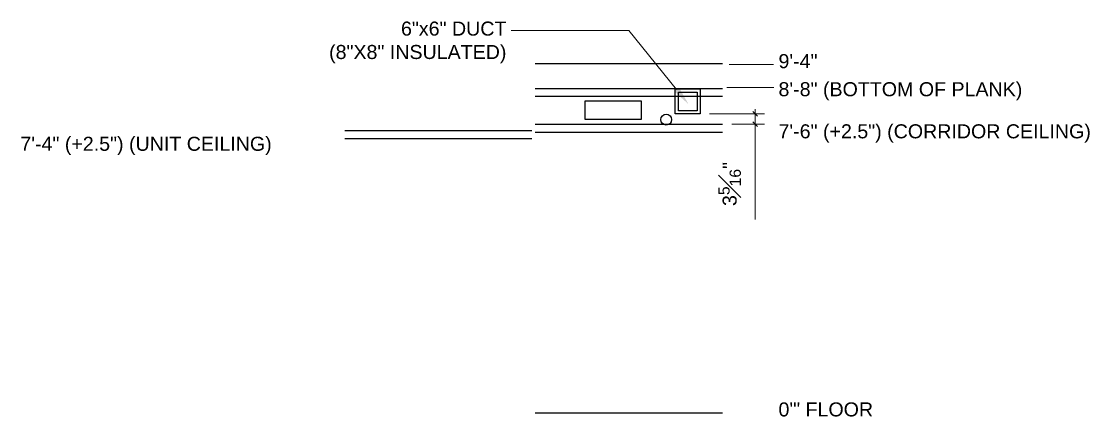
# Model space of a CAD drawing. Extents: x -6836 to 13740, y -142 to 3166.
# Drawn here: x -1831.2 to -1488.8, y -141.7 to -15 of the extents above; entities that cross this region are included whole.
import ezdxf
from ezdxf import colors
from ezdxf.entities.mleader import LeaderData, LeaderLine
from ezdxf.math import Vec2, Vec3

# ---------------------------------------------------------------- set-up
doc = ezdxf.new("R2010")
doc.units = 0
doc.header["$LTSCALE"] = 18
doc.header["$MEASUREMENT"] = 0
doc.layers.add('G-ANNO-TEXT', color=70, linetype='Continuous', lineweight=0)
doc.layers.add('P-HW-N', color=1, linetype='Continuous')
doc.styles.add('Arial', font='arial.ttf')
doc.dimstyles.new('Loop048', dxfattribs={"dimscale": 0, "dimtxt": 0.09375, "dimasz": 0.03125, "dimexe": 0.0625, "dimexo": 0.0625, "dimgap": 0.09375, "dimtad": 1, "dimdec": 4, "dimzin": 3, "dimdsep": 46, "dimlunit": 4, "dimtxsty": 'Arial', "dimblk": 'OBLIQUE', "dimcen": 0.09375, "dimdle": 0.0625, "dimclrd": 256, "dimclre": 256, "dimclrt": 256, "dimadec": 4, "dimazin": 0, "dimtfac": 0.8, "dimtdec": 4, "dimtix": 1, "dimtofl": 0, "dimtmove": 1, "dimatfit": 0, "dimldrblk": 'LeaderNoteBlock', "dimfxl": 1, "dimfrac": 1, "dimtolj": 1, "dimtzin": 0, "dimlwd": -1, "dimlwe": -1, "dimarcsym": 0})

# ---------------------------------------------------------------- blocks, each defined once
blk = doc.blocks.new('_Oblique')
at = {"color": 0, "linetype": 'ByBlock', "lineweight": -2}
blk.add_line((-0.5, -0.5), (0.5, 0.5), dxfattribs=at)
blk = doc.blocks.new('*D74')
at = {"layer": 'DEFPOINTS', "color": 0, "transparency": 16777216}
for p in [(-1613.6, -44.68), (-1606.5, -48), (-1595.99, -48)]:
    blk.add_point(p, dxfattribs=at)
at = {"layer": 'G-ANNO-TEXT', "transparency": 16777216}
for p, q in [((-1595.99, -44.68), (-1595.99, -43.18)), ((-1610.6, -44.68), (-1592.99, -44.68)), ((-1595.99, -44.68), (-1595.99, -48)), ((-1603.5, -48), (-1592.99, -48)), ((-1595.99, -48), (-1595.99, -49.5)), ((-1595.99, -78.55), (-1595.99, -48))]:
    blk.add_line(p, q, dxfattribs=at)
at = {"layer": 'G-ANNO-TEXT', "transparency": 16777216, "xscale": 1.5, "yscale": 1.5, "zscale": 1.5}
for p, rotation in [((-1595.99, -44.68), 270), ((-1595.99, -48), 90)]:
    blk.add_blockref('_Oblique', p, dxfattribs=dict(at, rotation=rotation))
at = {"layer": 'G-ANNO-TEXT', "transparency": 16777216, "insert": (-1604.17, -67.14), "char_height": 4.5, "attachment_point": 5, "rotation": 90, "style": 'Arial'}
blk.add_mtext('\\A1;3{\\H0.800000x;\\S5#16;}"', dxfattribs=at)
blk = doc.blocks.new('LeaderNoteBlock')
blk.add_ellipse((0, 0), major_axis=(1, 0), ratio=0.25, start_param=5.387521, end_param=10.320443)

msp = doc.modelspace()

# ---------------------------------------------------------------- linework, layer by layer
at = {"layer": 'G-ANNO-TEXT'}
for p, q in [((-1604.29273, -28.79422), (-1590.1389, -28.79422)), ((-1605.05601, -36.18391), (-1589.95159, -36.18391))]:
    msp.add_line(p, q, dxfattribs=at)
at = {"layer": 'P-HW-N'}
for p, q in [((-1666.5, -28.5), (-1606.5, -28.5)), ((-1666.5, -36.5), (-1606.5, -36.5)), ((-1666.5, -39), (-1606.5, -39)), ((-1727.53437, -50), (-1667.53437, -50)), ((-1666.5, -48), (-1606.5, -48)), ((-1666.5, -50.5), (-1606.5, -50.5)), ((-1727.53437, -52.5), (-1667.53437, -52.5)), ((-1666.5, -140.5), (-1606.5, -140.5))]:
    msp.add_line(p, q, dxfattribs=at)
for points in [[(-1621.60081, -36.68165), (-1613.60081, -36.68165), (-1613.60081, -44.68165), (-1621.60081, -44.68165)], [(-1620.55895, -37.65397), (-1614.55895, -37.65397), (-1614.55895, -43.65397), (-1620.55895, -43.65397)], [(-1650.5, -46.5), (-1650.5, -40.5), (-1632.5, -40.5), (-1632.5, -46.5)]]:
    msp.add_lwpolyline(points, close=True, dxfattribs=at)
msp.add_circle((-1624.5, -46.48879), 1.75, dxfattribs=at)

# ---------------------------------------------------------------- texts
at = {"layer": 'G-ANNO-TEXT', "char_height": 4.5, "attachment_point": 1, "style": 'Arial'}
for s, insert, width in [('9\'-4"', (-1588.5, -25.5), 76.5), ('8\'-8" (BOTTOM OF PLANK)', (-1588.5, -34.5), 101.5958418), ('7\'-6" (+2.5") (CORRIDOR CEILING)', (-1588.5, -48), 101.5958418), ('7\'-4" (+2.5") (UNIT CEILING)', (-1831.55282, -52), 101.5958418), ('0\'" FLOOR', (-1588.5, -137.1425), 101.5958418)]:
    msp.add_mtext(s, dxfattribs=dict(at, insert=insert, width=width))

# ---------------------------------------------------------------- dimensions: what is measured, and where the dimension line sits
at = {"layer": 'G-ANNO-TEXT'}
dim = msp.add_linear_dim(base=(-1595.985302, -48), p1=(-1613.600805, -44.681649), p2=(-1606.5, -48), angle=90, dimstyle='Loop048', dxfattribs=at)
dim.commit()
dim.dimension.update_dxf_attribs({"geometry": '*D74', "text_midpoint": (-1594.279407, -67.139387), "dimtype": 160})

# ---------------------------------------------------------------- leaders
ml = msp.add_multileader_mtext('Standard', dxfattribs=at)
ml.set_content('6"x6" DUCT\\P(8"X8" INSULATED)', color=256, style='Arial')
ml.set_leader_properties(color=256, linetype='ByLayer', lineweight=-1)
ml.build(insert=Vec2(0, 0))
ml.multileader.update_dxf_attribs({"has_dogleg": 0, "dogleg_length": 0.125, "arrow_head_size": 6, "scale": 48})
ctx = ml.context
ctx.base_point, ctx.scale, ctx.char_height, ctx.arrow_head_size, ctx.landing_gap_size, ctx.plane_origin = Vec3(-1733.47896, -17.98597), 48, 4.5, 6, 1.5, Vec3(-1617.39681, -40.29149)
ctx.text_align_type = 2
notes = []
notes.append((ctx, [(0, (1, 1, 0), (-1668.22282, -17.98597), (-1, 0), 6, [(0, [(-1617.39681, -41.49004), (-1636.47226, -17.98597)], 0, [])])]))
ctx.mtext.insert, ctx.mtext.alignment, ctx.mtext.flow_direction = Vec3(-1675.72282, -15.07447), 3, 5
for ctx, leaders in notes:
    for number, flags, end, landing, length, lines in leaders:
        leader = LeaderData()
        leader.index, (leader.has_last_leader_line, leader.has_dogleg_vector, leader.attachment_direction) = number, flags
        leader.last_leader_point, leader.dogleg_vector, leader.dogleg_length = Vec3(end), Vec3(landing), length
        for number, points, colour, breaks in lines:
            line = LeaderLine()
            line.index, line.vertices, line.color, line.breaks = number, Vec3.list(points), colors.encode_raw_color(colour), breaks
            leader.lines.append(line)
        ctx.leaders.append(leader)

doc.saveas('drawing.dxf')
